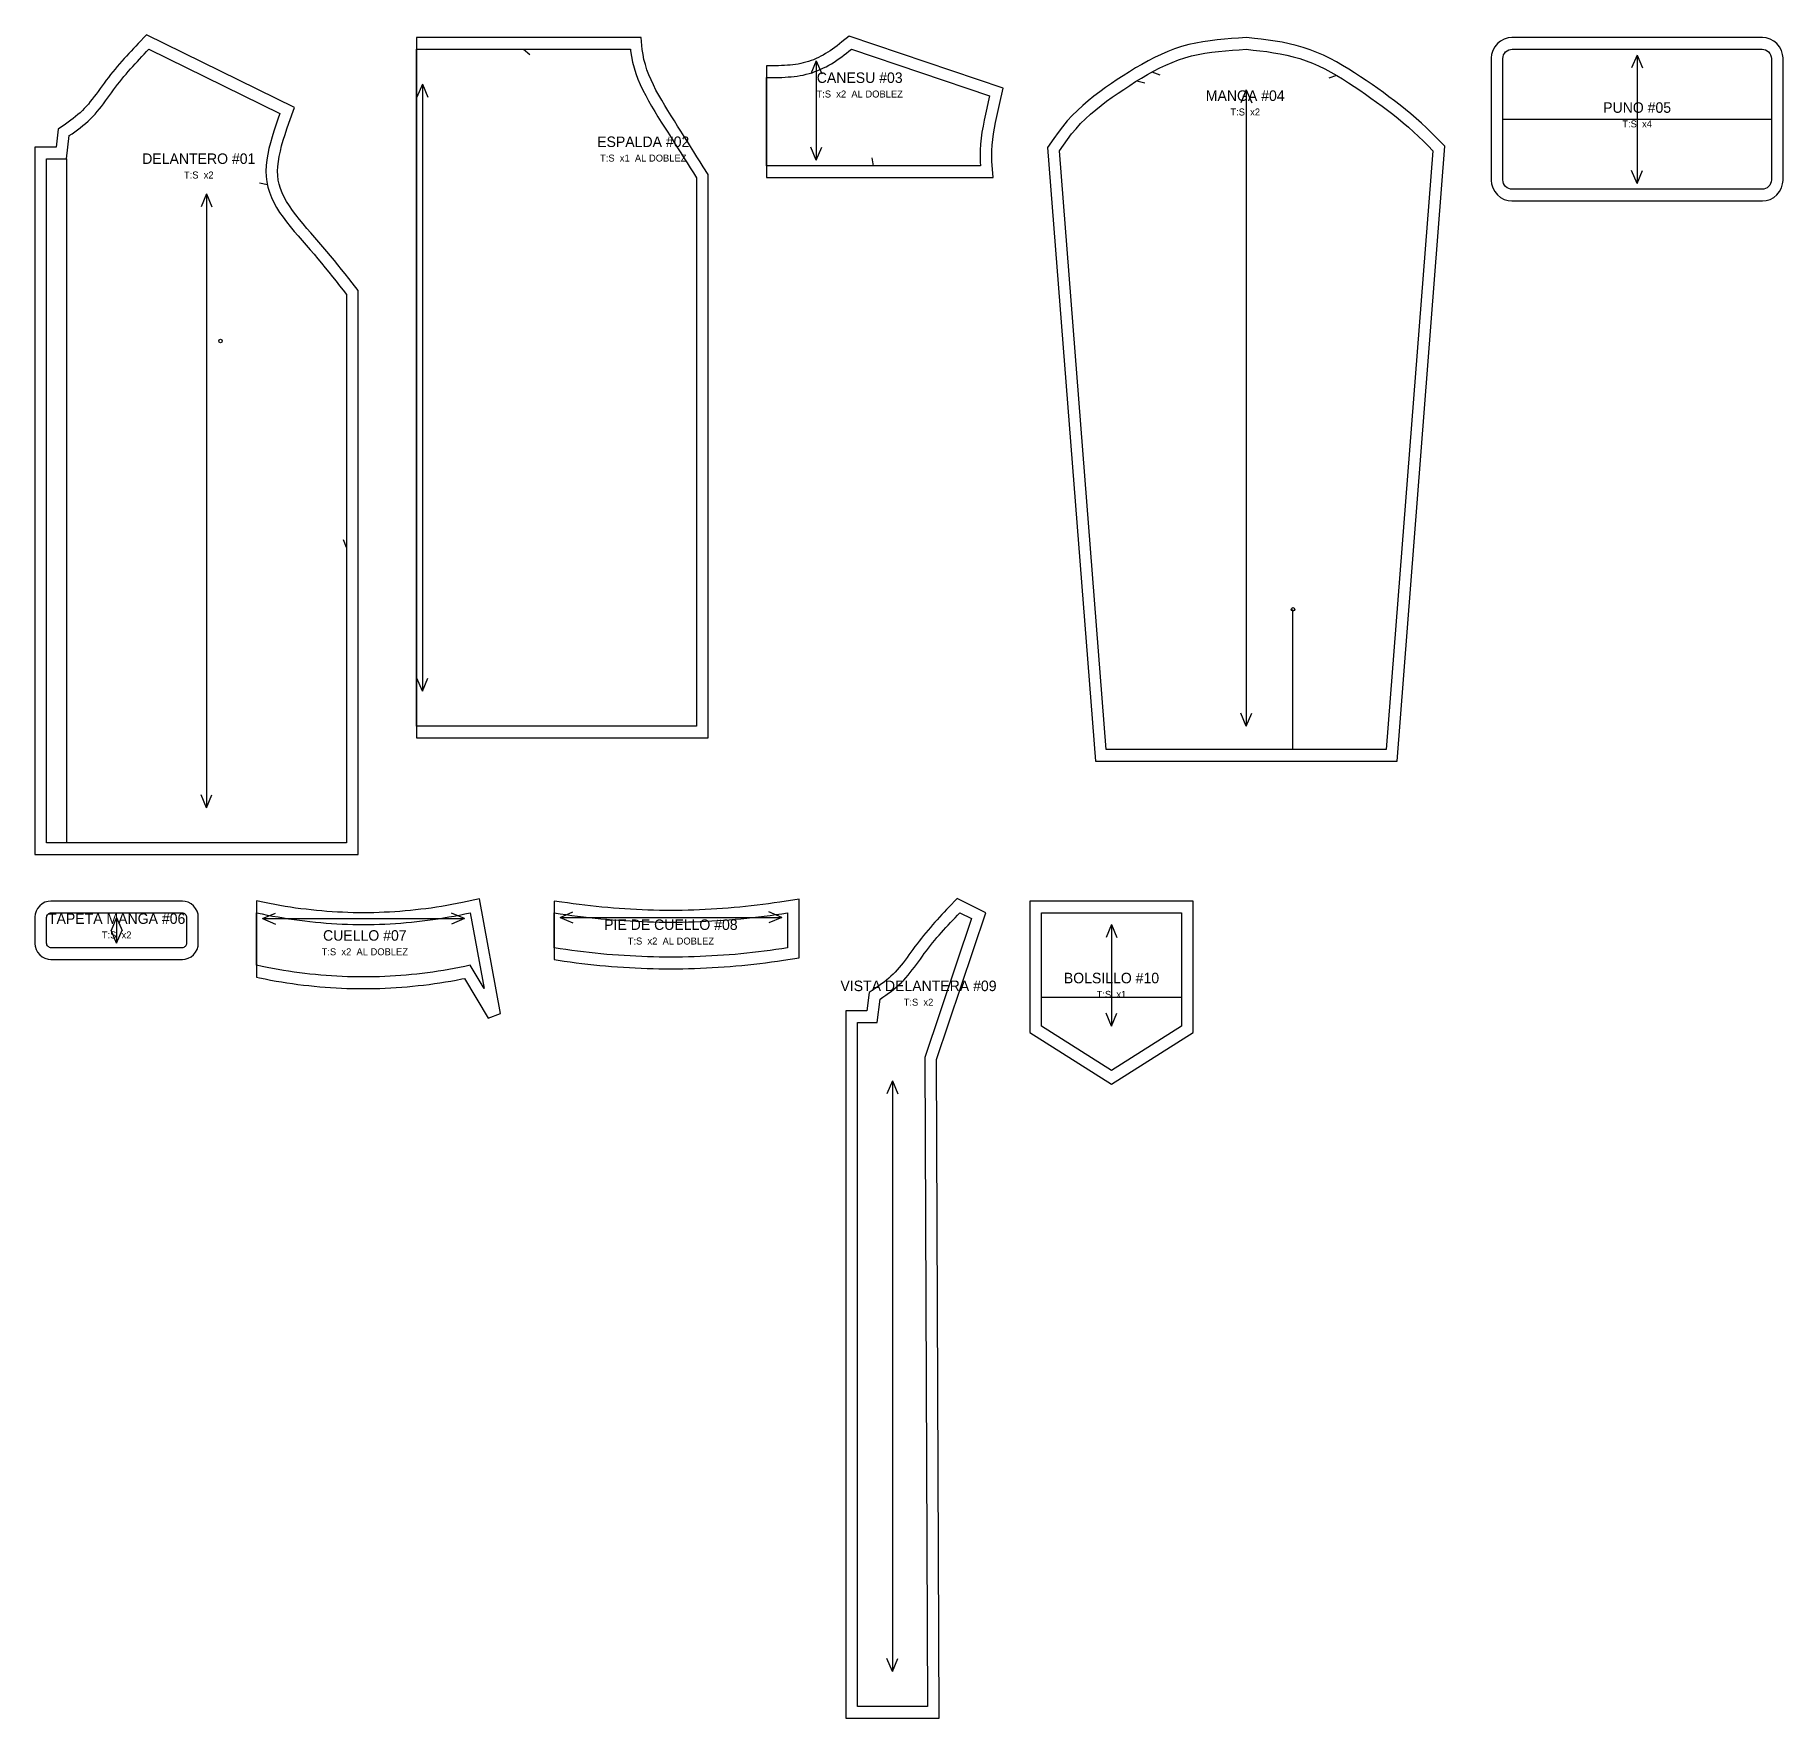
# Model space of a CAD drawing. Header units: centimetres. Extents: x -1 to 149, y -143 to 1.
import ezdxf
from ezdxf.enums import TextEntityAlignment as Align

# ---------------------------------------------------------------- set-up
doc = ezdxf.new("R2010")
doc.units = ezdxf.units.CM
for name, color, linetype in [('1', 1, 'Continuous'), ('11', 8, 'Continuous'), ('13', 7, 'Continuous'), ('15', 6, 'Continuous'), ('4', 4, 'Continuous'), ('6', 2, 'Continuous'), ('7', 3, 'Continuous'), ('8', 5, 'Continuous')]:
    doc.layers.add(name, color=color, linetype=linetype)

# ---------------------------------------------------------------- blocks, each defined once
blk = doc.blocks.new('P01_DELANTERO')
at = {"layer": '1'}
blk.add_lwpolyline([(-2.7, -69), (25, -69), (25, -20.69), (24.49, -20.03), (24.19, -19.65), (23.89, -19.26), (23.58, -18.88), (23.27, -18.49), (22.96, -18.1), (22.64, -17.71), (22.31, -17.32), (21.98, -16.92), (21.64, -16.53), (21.29, -16.13), (20.95, -15.74), (20.61, -15.35), (20.28, -14.96), (19.96, -14.58), (19.66, -14.19), (19.37, -13.81), (19.11, -13.43), (18.87, -13.05), (18.66, -12.67), (18.48, -12.3), (18.34, -11.93), (18.23, -11.57), (18.15, -11.21), (18.11, -10.83), (18.1, -10.44), (18.11, -10.04), (18.16, -9.61), (18.23, -9.18), (18.33, -8.73), (18.44, -8.27), (18.58, -7.8), (18.73, -7.32), (18.89, -6.83), (19.06, -6.33), (19.53, -4.99), (6.85, 1.22), (6.14, 0.48), (5.94, 0.27), (5.74, 0.06), (5.54, -0.16), (5.34, -0.37), (5.14, -0.59), (4.94, -0.81), (4.74, -1.03), (4.55, -1.25), (4.35, -1.48), (4.16, -1.71), (3.97, -1.94), (3.78, -2.18), (3.59, -2.42), (3.41, -2.66), (3.23, -2.9), (3.05, -3.14), (2.88, -3.38), (2.71, -3.61), (2.55, -3.84), (2.38, -4.06), (2.21, -4.28), (2.04, -4.49), (1.88, -4.7), (1.7, -4.9), (1.53, -5.08), (1.36, -5.26), (1.17, -5.44), (0.98, -5.6), (0.78, -5.77), (0.58, -5.93), (0.36, -6.09), (0.14, -6.26), (-0.09, -6.42), (-0.7, -6.84), (-0.89, -8.4), (-2.7, -8.4), (-2.7, -69)], close=True, dxfattribs=at)
at = {"layer": '11'}
blk.add_line((0, -9.4), (0, -68), dxfattribs=at)
at = {"layer": '4'}
for p, q in [((17.22, -11.62), (16.53, -11.48)), ((24, -42.7), (23.74, -42.05))]:
    blk.add_line(p, q, dxfattribs=at)
at = {"layer": '6'}
blk.add_circle((13.2, -25), 0.15, dxfattribs=at)
at = {"layer": '7'}
for p, q in [((12, -12.4), (11.53, -13.51)), ((12, -12.4), (12, -65)), ((12, -12.4), (12.47, -13.51)), ((12, -65), (11.53, -63.89)), ((12, -65), (12.47, -63.89))]:
    blk.add_line(p, q, dxfattribs=at)
at = {"layer": '8'}
blk.add_lwpolyline([(-1.7, -9.4), (0, -9.4), (0.24, -7.4), (0.48, -7.24), (0.72, -7.07), (0.95, -6.9), (1.18, -6.73), (1.41, -6.55), (1.63, -6.36), (1.85, -6.17), (2.06, -5.98), (2.26, -5.77), (2.45, -5.56), (2.64, -5.34), (2.82, -5.12), (3, -4.9), (3.18, -4.67), (3.35, -4.43), (3.52, -4.2), (3.69, -3.96), (3.86, -3.73), (4.03, -3.49), (4.21, -3.26), (4.38, -3.03), (4.56, -2.8), (4.74, -2.57), (4.93, -2.35), (5.11, -2.13), (5.3, -1.91), (5.49, -1.69), (5.68, -1.48), (5.88, -1.26), (6.08, -1.05), (6.27, -0.84), (6.47, -0.63), (6.67, -0.42), (6.87, -0.21), (7.07, 0), (18.29, -5.5), (18.11, -6), (17.94, -6.51), (17.77, -7.01), (17.62, -7.51), (17.48, -8.01), (17.35, -8.5), (17.25, -8.99), (17.17, -9.48), (17.12, -9.96), (17.1, -10.44), (17.11, -10.9), (17.16, -11.36), (17.26, -11.82), (17.39, -12.26), (17.57, -12.7), (17.77, -13.13), (18.01, -13.56), (18.27, -13.98), (18.56, -14.39), (18.86, -14.8), (19.18, -15.2), (19.51, -15.61), (19.85, -16), (20.2, -16.4), (20.54, -16.79), (20.88, -17.18), (21.22, -17.57), (21.54, -17.96), (21.86, -18.34), (22.18, -18.73), (22.49, -19.11), (22.8, -19.5), (23.1, -19.88), (23.4, -20.27), (23.7, -20.65), (24, -21.03), (24, -68), (-1.7, -68)], close=True, dxfattribs=at)
at = {"layer": '13'}
blk.add_text('DELANTERO #01', height=0.9, dxfattribs=at).set_placement((11.34, -9.38), align=Align.MIDDLE_CENTER)
at = {"layer": '15'}
blk.add_text('T:S  x2', height=0.6, dxfattribs=at).set_placement((11.34, -10.78), align=Align.MIDDLE_CENTER)
blk = doc.blocks.new('P02_ESPALDA')
at = {"layer": '1'}
blk.add_lwpolyline([(25, -20.75), (24.58, -20.07), (24.31, -19.64), (24.03, -19.21), (23.76, -18.78), (23.49, -18.34), (23.21, -17.91), (22.94, -17.47), (22.66, -17.03), (22.38, -16.59), (22.1, -16.15), (21.82, -15.7), (21.54, -15.26), (21.27, -14.82), (21.01, -14.38), (20.76, -13.94), (20.52, -13.5), (20.3, -13.06), (20.1, -12.63), (19.91, -12.19), (19.75, -11.76), (19.61, -11.32), (19.49, -10.89), (19.41, -10.46), (19.34, -10.03), (19.26, -9), (0, -9), (0, -69), (25, -69), (25, -20.75)], close=True, dxfattribs=at)
at = {"layer": '4'}
blk.add_line((9.17, -10), (9.7, -10.46), dxfattribs=at)
at = {"layer": '7'}
for p, q in [((0.5, -13), (0.03, -14.11)), ((0.5, -13), (0.5, -65)), ((0.5, -13), (0.97, -14.11)), ((0.5, -65), (0.03, -63.89)), ((0.5, -65), (0.97, -63.89))]:
    blk.add_line(p, q, dxfattribs=at)
at = {"layer": '8'}
blk.add_lwpolyline([(0, -10), (18.34, -10), (18.35, -10.14), (18.42, -10.63), (18.52, -11.12), (18.65, -11.61), (18.8, -12.08), (18.98, -12.56), (19.18, -13.03), (19.4, -13.5), (19.64, -13.96), (19.88, -14.42), (20.14, -14.88), (20.41, -15.34), (20.69, -15.79), (20.97, -16.24), (21.25, -16.68), (21.54, -17.12), (21.82, -17.57), (22.09, -18), (22.37, -18.44), (22.64, -18.87), (22.92, -19.31), (23.19, -19.74), (23.46, -20.17), (23.73, -20.6), (24, -21.03), (24, -68), (0, -68)], close=True, dxfattribs=at)
at = {"layer": '13'}
blk.add_text('ESPALDA #02', height=0.9, dxfattribs=at).set_placement((19.43, -17.93), align=Align.MIDDLE_CENTER)
at = {"layer": '15'}
blk.add_text('T:S  x1  AL DOBLEZ', height=0.6, dxfattribs=at).set_placement((19.43, -19.33), align=Align.MIDDLE_CENTER)
blk = doc.blocks.new('P03_CANESU')
at = {"layer": '1'}
blk.add_lwpolyline([(19.31, -9.59), (19.3, -9.14), (19.31, -8.68), (19.34, -8.22), (19.39, -7.74), (19.45, -7.26), (19.53, -6.77), (19.63, -6.27), (19.73, -5.77), (19.84, -5.26), (19.96, -4.75), (20.29, -3.34), (7.07, 1.12), (6.44, 0.62), (6.24, 0.46), (6.04, 0.3), (5.84, 0.15), (5.65, 0.01), (5.45, -0.13), (5.26, -0.26), (5.06, -0.38), (4.86, -0.5), (4.65, -0.61), (4.45, -0.71), (4.24, -0.81), (4.02, -0.9), (3.81, -0.98), (3.59, -1.05), (3.37, -1.12), (3.15, -1.18), (2.93, -1.23), (2.71, -1.27), (2.48, -1.31), (2.25, -1.34), (2.01, -1.36), (1.78, -1.38), (1.53, -1.4), (1.29, -1.41), (1.03, -1.42), (0.78, -1.42), (0.52, -1.42), (0.26, -1.42), (0, -1.42), (0, -11), (19.42, -11), (19.31, -9.59)], close=True, dxfattribs=at)
at = {"layer": '4'}
blk.add_line((9.17, -10), (9.04, -9.31), dxfattribs=at)
at = {"layer": '7'}
for p, q in [((4.26, -1), (3.79, -2.11)), ((4.26, -1), (4.26, -9.5)), ((4.26, -1), (4.73, -2.11)), ((4.26, -9.5), (3.79, -8.39)), ((4.26, -9.5), (4.73, -8.39))]:
    blk.add_line(p, q, dxfattribs=at)
at = {"layer": '8'}
blk.add_lwpolyline([(0, -2.42), (0.26, -2.42), (0.53, -2.42), (0.79, -2.42), (1.06, -2.42), (1.32, -2.41), (1.58, -2.4), (1.85, -2.38), (2.11, -2.36), (2.37, -2.33), (2.63, -2.3), (2.88, -2.26), (3.14, -2.21), (3.39, -2.15), (3.65, -2.08), (3.9, -2.01), (4.15, -1.92), (4.39, -1.83), (4.64, -1.72), (4.88, -1.61), (5.11, -1.5), (5.35, -1.37), (5.57, -1.24), (5.8, -1.1), (6.02, -0.95), (6.23, -0.8), (6.44, -0.65), (6.65, -0.49), (6.86, -0.33), (7.06, -0.16), (7.27, 0), (19.11, -4), (18.99, -4.52), (18.87, -5.04), (18.75, -5.56), (18.65, -6.08), (18.55, -6.59), (18.46, -7.11), (18.39, -7.62), (18.34, -8.13), (18.31, -8.64), (18.3, -9.14), (18.31, -9.64), (18.34, -10), (0, -10)], close=True, dxfattribs=at)
at = {"layer": '13'}
blk.add_text('CANESU #03', height=0.9, dxfattribs=at).set_placement((7.98, -2.44), align=Align.MIDDLE_CENTER)
at = {"layer": '15'}
blk.add_text('T:S  x2  AL DOBLEZ', height=0.6, dxfattribs=at).set_placement((7.98, -3.84), align=Align.MIDDLE_CENTER)
blk = doc.blocks.new('P04_MANGA')
at = {"layer": '1'}
blk.add_lwpolyline([(-12.93, -61), (12.93, -61), (17.03, -8.32), (16.3, -7.58), (15.88, -7.16), (15.45, -6.75), (15.01, -6.34), (14.56, -5.94), (14.11, -5.54), (13.65, -5.16), (13.18, -4.79), (12.71, -4.43), (12.23, -4.07), (11.75, -3.72), (11.27, -3.37), (10.78, -3.03), (10.29, -2.69), (9.79, -2.36), (9.29, -2.03), (8.78, -1.7), (8.25, -1.39), (7.72, -1.08), (7.18, -0.8), (6.62, -0.52), (6.06, -0.27), (5.48, -0.05), (4.89, 0.15), (4.29, 0.32), (3.69, 0.47), (3.09, 0.59), (2.49, 0.69), (1.89, 0.78), (1.29, 0.86), (0.7, 0.93), (0.02, 1), (-0.66, 0.96), (-1.27, 0.92), (-1.87, 0.87), (-2.48, 0.81), (-3.1, 0.73), (-3.71, 0.64), (-4.32, 0.53), (-4.93, 0.39), (-5.54, 0.22), (-6.14, 0.02), (-6.73, -0.2), (-7.3, -0.45), (-7.87, -0.71), (-8.42, -1), (-8.96, -1.3), (-9.5, -1.61), (-10.02, -1.94), (-10.54, -2.27), (-11.05, -2.6), (-11.56, -2.94), (-12.06, -3.29), (-12.56, -3.65), (-13.05, -4.03), (-13.54, -4.41), (-14.01, -4.82), (-14.47, -5.24), (-14.92, -5.69), (-15.35, -6.15), (-15.75, -6.64), (-16.13, -7.14), (-16.48, -7.64), (-17.03, -8.42), (-12.93, -61)], close=True, dxfattribs=at)
at = {"layer": '11'}
blk.add_line((4, -60), (4, -48), dxfattribs=at)
at = {"layer": '4'}
for p, q in [((-9.37, -2.71), (-8.69, -2.88)), ((-8.08, -1.95), (-7.42, -2.2)), ((7.73, -2.24), (7.07, -2.47))]:
    blk.add_line(p, q, dxfattribs=at)
at = {"layer": '6'}
blk.add_circle((4, -48), 0.15, dxfattribs=at)
at = {"layer": '7'}
for p, q in [((0, -3.48), (-0.47, -4.59)), ((0, -3.48), (0, -58)), ((0, -3.48), (0.47, -4.59)), ((0, -58), (-0.47, -56.89)), ((0, -58), (0.47, -56.89))]:
    blk.add_line(p, q, dxfattribs=at)
at = {"layer": '8'}
blk.add_lwpolyline([(-16, -8.7), (-15.67, -8.21), (-15.32, -7.73), (-14.97, -7.26), (-14.59, -6.81), (-14.2, -6.38), (-13.78, -5.96), (-13.35, -5.57), (-12.9, -5.19), (-12.44, -4.82), (-11.97, -4.46), (-11.48, -4.11), (-10.99, -3.77), (-10.49, -3.44), (-9.99, -3.11), (-9.49, -2.78), (-8.98, -2.47), (-8.47, -2.17), (-7.95, -1.88), (-7.42, -1.61), (-6.89, -1.36), (-6.35, -1.13), (-5.8, -0.92), (-5.25, -0.73), (-4.69, -0.58), (-4.12, -0.45), (-3.54, -0.34), (-2.96, -0.26), (-2.37, -0.19), (-1.78, -0.13), (-1.19, -0.08), (-0.6, -0.04), (0, 0), (0.58, -0.07), (1.17, -0.13), (1.75, -0.21), (2.33, -0.3), (2.9, -0.39), (3.47, -0.51), (4.03, -0.64), (4.59, -0.8), (5.14, -0.99), (5.67, -1.2), (6.2, -1.43), (6.72, -1.69), (7.24, -1.96), (7.75, -2.25), (8.25, -2.55), (8.75, -2.87), (9.24, -3.19), (9.73, -3.52), (10.21, -3.85), (10.69, -4.19), (11.17, -4.53), (11.64, -4.87), (12.1, -5.22), (12.56, -5.58), (13.02, -5.94), (13.46, -6.31), (13.9, -6.69), (14.34, -7.07), (14.76, -7.47), (15.18, -7.88), (15.59, -8.29), (16, -8.7), (12, -60), (-12, -60)], close=True, dxfattribs=at)
at = {"layer": '13'}
blk.add_text('MANGA #04', height=0.9, dxfattribs=at).set_placement((-0.09, -3.98), align=Align.MIDDLE_CENTER)
at = {"layer": '15'}
blk.add_text('T:S  x2', height=0.6, dxfattribs=at).set_placement((-0.09, -5.38), align=Align.MIDDLE_CENTER)
blk = doc.blocks.new('P05_PUNO')
at = {"layer": '1'}
blk.add_lwpolyline([(-1, -11.25), (-0.97, -11.55), (-0.87, -11.89), (-0.7, -12.2), (-0.48, -12.48), (-0.2, -12.7), (0.11, -12.87), (0.45, -12.97), (0.75, -13), (22.25, -13), (22.55, -12.97), (22.89, -12.87), (23.2, -12.7), (23.48, -12.48), (23.7, -12.2), (23.87, -11.89), (23.97, -11.55), (24, -11.25), (24, -0.75), (23.97, -0.45), (23.87, -0.11), (23.7, 0.2), (23.48, 0.48), (23.2, 0.7), (22.89, 0.87), (22.55, 0.97), (22.25, 1), (0.75, 1), (0.45, 0.97), (0.11, 0.87), (-0.2, 0.7), (-0.48, 0.48), (-0.7, 0.2), (-0.87, -0.11), (-0.97, -0.45), (-1, -0.75), (-1, -11.25)], close=True, dxfattribs=at)
at = {"layer": '11'}
blk.add_line((0, -6), (23, -6), dxfattribs=at)
at = {"layer": '7'}
for p, q in [((11.5, -0.5), (11.03, -1.61)), ((11.5, -0.5), (11.5, -11.5)), ((11.5, -0.5), (11.97, -1.61)), ((11.5, -11.5), (11.03, -10.39)), ((11.5, -11.5), (11.97, -10.39))]:
    blk.add_line(p, q, dxfattribs=at)
at = {"layer": '8'}
blk.add_lwpolyline([(0, -0.8), (0.02, -0.64), (0.06, -0.49), (0.13, -0.36), (0.23, -0.23), (0.36, -0.13), (0.49, -0.06), (0.64, -0.02), (0.8, 0), (22.2, 0), (22.36, -0.02), (22.51, -0.06), (22.64, -0.13), (22.77, -0.23), (22.87, -0.36), (22.94, -0.49), (22.98, -0.64), (23, -0.8), (23, -11.2), (22.98, -11.36), (22.94, -11.51), (22.87, -11.64), (22.77, -11.77), (22.64, -11.87), (22.51, -11.94), (22.36, -11.98), (22.2, -12), (0.8, -12), (0.64, -11.98), (0.49, -11.94), (0.36, -11.87), (0.23, -11.77), (0.13, -11.64), (0.06, -11.51), (0.02, -11.36), (0, -11.2)], close=True, dxfattribs=at)
at = {"layer": '13'}
blk.add_text('PUNO #05', height=0.9, dxfattribs=at).set_placement((11.5, -5), align=Align.MIDDLE_CENTER)
at = {"layer": '15'}
blk.add_text('T:S  x4', height=0.6, dxfattribs=at).set_placement((11.5, -6.4), align=Align.MIDDLE_CENTER)
blk = doc.blocks.new('P06_TAPETA_MANGA')
at = {"layer": '1'}
blk.add_lwpolyline([(-1, -2.65), (-0.98, -2.87), (-0.9, -3.14), (-0.77, -3.38), (-0.59, -3.59), (-0.38, -3.77), (-0.14, -3.9), (0.13, -3.98), (0.35, -4), (11.65, -4), (11.87, -3.98), (12.14, -3.9), (12.38, -3.77), (12.59, -3.59), (12.77, -3.38), (12.9, -3.14), (12.98, -2.87), (13, -2.65), (13, -0.35), (12.98, -0.13), (12.9, 0.14), (12.77, 0.38), (12.59, 0.59), (12.38, 0.77), (12.14, 0.9), (11.87, 0.98), (11.65, 1), (0.35, 1), (0.13, 0.98), (-0.14, 0.9), (-0.38, 0.77), (-0.59, 0.59), (-0.77, 0.38), (-0.9, 0.14), (-0.98, -0.13), (-1, -0.35), (-1, -2.65)], close=True, dxfattribs=at)
at = {"layer": '7'}
for p, q in [((6, -0.4), (5.53, -1.51)), ((6, -2.6), (5.53, -1.49)), ((6, -0.4), (6, -2.6)), ((6, -0.4), (6.47, -1.51)), ((6, -2.6), (6.47, -1.49))]:
    blk.add_line(p, q, dxfattribs=at)
at = {"layer": '8'}
blk.add_lwpolyline([(0, -0.4), (0.01, -0.32), (0.03, -0.25), (0.07, -0.18), (0.12, -0.12), (0.18, -0.07), (0.25, -0.03), (0.32, -0.01), (0.4, 0), (11.6, 0), (11.68, -0.01), (11.75, -0.03), (11.82, -0.07), (11.88, -0.12), (11.93, -0.18), (11.97, -0.25), (11.99, -0.32), (12, -0.4), (12, -2.6), (11.99, -2.68), (11.97, -2.75), (11.93, -2.82), (11.88, -2.88), (11.82, -2.93), (11.75, -2.97), (11.68, -2.99), (11.6, -3), (0.4, -3), (0.32, -2.99), (0.25, -2.97), (0.18, -2.93), (0.12, -2.88), (0.07, -2.82), (0.03, -2.75), (0.01, -2.68), (0, -2.6)], close=True, dxfattribs=at)
at = {"layer": '13'}
blk.add_text('TAPETA MANGA #06', height=0.9, dxfattribs=at).set_placement((6, -0.5), align=Align.MIDDLE_CENTER)
at = {"layer": '15'}
blk.add_text('T:S  x2', height=0.6, dxfattribs=at).set_placement((6, -1.9), align=Align.MIDDLE_CENTER)
blk = doc.blocks.new('P07_CUELLO')
at = {"layer": '1'}
blk.add_lwpolyline([(0.72, -5.67), (1.19, -5.76), (1.66, -5.85), (2.13, -5.92), (2.59, -6), (3.06, -6.07), (3.53, -6.13), (4, -6.19), (4.47, -6.24), (4.93, -6.29), (5.4, -6.34), (5.87, -6.37), (6.34, -6.41), (6.81, -6.44), (7.27, -6.46), (7.74, -6.48), (8.21, -6.49), (8.68, -6.5), (9.15, -6.5), (9.62, -6.5), (10.08, -6.49), (10.55, -6.48), (11.02, -6.46), (11.49, -6.44), (11.96, -6.41), (12.43, -6.37), (12.89, -6.34), (13.36, -6.29), (13.83, -6.24), (14.3, -6.19), (14.77, -6.13), (15.24, -6.07), (15.7, -6), (16.17, -5.92), (16.64, -5.85), (17.11, -5.76), (17.57, -5.67), (17.8, -5.62), (19.85, -9.04), (20.91, -8.64), (19.09, 1.19), (17.64, 0.88), (17.19, 0.79), (16.74, 0.71), (16.29, 0.63), (15.85, 0.55), (15.4, 0.48), (14.95, 0.41), (14.51, 0.35), (14.06, 0.3), (13.61, 0.24), (13.17, 0.2), (12.72, 0.16), (12.27, 0.12), (11.83, 0.09), (11.38, 0.06), (10.93, 0.04), (10.49, 0.02), (10.04, 0.01), (9.59, 0), (9.15, 0), (8.7, 0), (8.26, 0.01), (7.81, 0.02), (7.36, 0.04), (6.92, 0.06), (6.47, 0.09), (6.02, 0.12), (5.58, 0.16), (5.13, 0.2), (4.68, 0.24), (4.24, 0.3), (3.79, 0.35), (3.34, 0.41), (2.9, 0.48), (2.45, 0.55), (2, 0.63), (1.55, 0.71), (1.11, 0.79), (0.66, 0.88), (0, 1.02), (0, -5.52), (0.25, -5.58), (0.72, -5.67)], close=True, dxfattribs=at)
at = {"layer": '7'}
for p, q in [((0.5, -0.5), (1.61, -0.03)), ((0.5, -0.5), (17.8, -0.5)), ((0.5, -0.5), (1.61, -0.97)), ((17.8, -0.5), (16.69, -0.03)), ((17.8, -0.5), (16.69, -0.97))]:
    blk.add_line(p, q, dxfattribs=at)
at = {"layer": '8'}
blk.add_lwpolyline([(0, 0), (0.46, -0.1), (0.91, -0.19), (1.37, -0.28), (1.83, -0.36), (2.29, -0.44), (2.74, -0.51), (3.2, -0.58), (3.66, -0.64), (4.12, -0.7), (4.57, -0.75), (5.03, -0.8), (5.49, -0.84), (5.95, -0.88), (6.4, -0.91), (6.86, -0.94), (7.32, -0.96), (7.78, -0.98), (8.23, -0.99), (8.69, -1), (9.15, -1), (9.61, -1), (10.06, -0.99), (10.52, -0.98), (10.98, -0.96), (11.44, -0.94), (11.89, -0.91), (12.35, -0.88), (12.81, -0.84), (13.26, -0.8), (13.72, -0.75), (14.18, -0.7), (14.64, -0.64), (15.09, -0.58), (15.55, -0.51), (16.01, -0.44), (16.47, -0.36), (16.92, -0.28), (17.38, -0.19), (17.84, -0.1), (18.3, 0), (19.5, -6.5), (18.3, -4.5), (17.84, -4.6), (17.38, -4.69), (16.92, -4.78), (16.47, -4.86), (16.01, -4.94), (15.55, -5.01), (15.09, -5.08), (14.64, -5.14), (14.18, -5.2), (13.72, -5.25), (13.26, -5.3), (12.81, -5.34), (12.35, -5.38), (11.89, -5.41), (11.44, -5.44), (10.98, -5.46), (10.52, -5.48), (10.06, -5.49), (9.61, -5.5), (9.15, -5.5), (8.69, -5.5), (8.23, -5.49), (7.78, -5.48), (7.32, -5.46), (6.86, -5.44), (6.4, -5.41), (5.95, -5.38), (5.49, -5.34), (5.03, -5.3), (4.57, -5.25), (4.12, -5.2), (3.66, -5.14), (3.2, -5.08), (2.74, -5.01), (2.29, -4.94), (1.83, -4.86), (1.37, -4.78), (0.91, -4.69), (0.46, -4.6), (0, -4.5)], close=True, dxfattribs=at)
at = {"layer": '13'}
blk.add_text('CUELLO #07', height=0.9, dxfattribs=at).set_placement((9.27, -1.94), align=Align.MIDDLE_CENTER)
at = {"layer": '15'}
blk.add_text('T:S  x2  AL DOBLEZ', height=0.6, dxfattribs=at).set_placement((9.27, -3.34), align=Align.MIDDLE_CENTER)
blk = doc.blocks.new('P08_PIE_DE_CUELLO')
at = {"layer": '1'}
blk.add_lwpolyline([(0.86, -4.14), (1.36, -4.21), (1.87, -4.28), (2.38, -4.34), (2.89, -4.4), (3.4, -4.46), (3.9, -4.51), (4.41, -4.55), (4.92, -4.6), (5.43, -4.64), (5.94, -4.67), (6.44, -4.7), (6.95, -4.73), (7.46, -4.75), (7.97, -4.77), (8.47, -4.78), (8.98, -4.79), (9.49, -4.8), (10, -4.8), (10.51, -4.8), (11.01, -4.79), (11.52, -4.78), (12.03, -4.77), (12.54, -4.75), (13.05, -4.73), (13.55, -4.7), (14.06, -4.67), (14.57, -4.64), (15.08, -4.6), (15.58, -4.55), (16.09, -4.51), (16.6, -4.46), (17.11, -4.4), (17.62, -4.34), (18.12, -4.28), (18.63, -4.21), (19.14, -4.14), (19.65, -4.07), (21, -3.86), (21, 1.17), (19.35, 0.91), (18.85, 0.84), (18.36, 0.77), (17.87, 0.7), (17.38, 0.64), (16.89, 0.59), (16.39, 0.53), (15.9, 0.48), (15.41, 0.44), (14.92, 0.4), (14.43, 0.36), (13.93, 0.33), (13.44, 0.3), (12.95, 0.27), (12.46, 0.25), (11.97, 0.23), (11.47, 0.22), (10.98, 0.21), (10.49, 0.2), (10, 0.2), (9.51, 0.2), (9.01, 0.21), (8.52, 0.22), (8.03, 0.23), (7.54, 0.25), (7.05, 0.27), (6.55, 0.3), (6.06, 0.33), (5.57, 0.36), (5.08, 0.4), (4.59, 0.44), (4.09, 0.48), (3.6, 0.53), (3.11, 0.59), (2.62, 0.64), (2.13, 0.7), (1.63, 0.77), (1.14, 0.84), (0.65, 0.91), (0, 1.01), (0, -4.01), (0.35, -4.07), (0.86, -4.14)], close=True, dxfattribs=at)
at = {"layer": '7'}
for p, q in [((0.5, -0.4), (1.61, 0.07)), ((19.5, -0.4), (18.39, 0.07)), ((0.5, -0.4), (19.5, -0.4)), ((0.5, -0.4), (1.61, -0.87)), ((19.5, -0.4), (18.39, -0.87))]:
    blk.add_line(p, q, dxfattribs=at)
at = {"layer": '8'}
blk.add_lwpolyline([(0, 0), (0.5, -0.08), (1, -0.15), (1.5, -0.22), (2, -0.29), (2.5, -0.35), (3, -0.41), (3.5, -0.46), (4, -0.51), (4.5, -0.56), (5, -0.6), (5.5, -0.64), (6, -0.67), (6.5, -0.7), (7, -0.73), (7.5, -0.75), (8, -0.77), (8.5, -0.78), (9, -0.79), (9.5, -0.8), (10, -0.8), (10.5, -0.8), (11, -0.79), (11.5, -0.78), (12, -0.77), (12.5, -0.75), (13, -0.73), (13.5, -0.7), (14, -0.67), (14.5, -0.64), (15, -0.6), (15.5, -0.56), (16, -0.51), (16.5, -0.46), (17, -0.41), (17.5, -0.35), (18, -0.29), (18.5, -0.22), (19, -0.15), (19.5, -0.08), (20, 0), (20, -3), (19.5, -3.08), (19, -3.15), (18.5, -3.22), (18, -3.29), (17.5, -3.35), (17, -3.41), (16.5, -3.46), (16, -3.51), (15.5, -3.56), (15, -3.6), (14.5, -3.64), (14, -3.67), (13.5, -3.7), (13, -3.73), (12.5, -3.75), (12, -3.77), (11.5, -3.78), (11, -3.79), (10.5, -3.8), (10, -3.8), (9.5, -3.8), (9, -3.79), (8.5, -3.78), (8, -3.77), (7.5, -3.75), (7, -3.73), (6.5, -3.7), (6, -3.67), (5.5, -3.64), (5, -3.6), (4.5, -3.56), (4, -3.51), (3.5, -3.46), (3, -3.41), (2.5, -3.35), (2, -3.29), (1.5, -3.22), (1, -3.15), (0.5, -3.08), (0, -3)], close=True, dxfattribs=at)
at = {"layer": '13'}
blk.add_text('PIE DE CUELLO #08', height=0.9, dxfattribs=at).set_placement((10, -1.02), align=Align.MIDDLE_CENTER)
at = {"layer": '15'}
blk.add_text('T:S  x2  AL DOBLEZ', height=0.6, dxfattribs=at).set_placement((10, -2.42), align=Align.MIDDLE_CENTER)
blk = doc.blocks.new('P09_VISTA_DELANTERA')
at = {"layer": '1'}
blk.add_lwpolyline([(-2.7, -69), (5.3, -69), (5.07, -12.56), (9.29, 0.01), (6.85, 1.23), (6.14, 0.48), (5.94, 0.27), (5.74, 0.06), (5.54, -0.16), (5.34, -0.37), (5.14, -0.59), (4.94, -0.81), (4.74, -1.03), (4.55, -1.25), (4.35, -1.48), (4.16, -1.71), (3.97, -1.94), (3.78, -2.18), (3.59, -2.42), (3.41, -2.66), (3.23, -2.9), (3.05, -3.14), (2.88, -3.38), (2.71, -3.61), (2.55, -3.84), (2.38, -4.06), (2.21, -4.28), (2.04, -4.49), (1.88, -4.7), (1.7, -4.9), (1.53, -5.08), (1.36, -5.26), (1.17, -5.44), (0.98, -5.6), (0.78, -5.77), (0.58, -5.93), (0.36, -6.09), (0.14, -6.26), (-0.09, -6.42), (-0.7, -6.84), (-0.89, -8.4), (-2.7, -8.4), (-2.7, -69)], close=True, dxfattribs=at)
at = {"layer": '7'}
for p, q in [((1.3, -14.4), (0.83, -15.51)), ((1.3, -14.4), (1.3, -65)), ((1.3, -14.4), (1.77, -15.51)), ((1.3, -65), (0.83, -63.89)), ((1.3, -65), (1.77, -63.89))]:
    blk.add_line(p, q, dxfattribs=at)
at = {"layer": '8'}
blk.add_lwpolyline([(-1.7, -9.4), (0, -9.4), (0.24, -7.4), (0.48, -7.24), (0.72, -7.07), (0.95, -6.9), (1.18, -6.73), (1.41, -6.55), (1.63, -6.36), (1.85, -6.17), (2.06, -5.98), (2.26, -5.77), (2.45, -5.56), (2.64, -5.34), (2.82, -5.12), (3, -4.9), (3.18, -4.67), (3.35, -4.43), (3.52, -4.2), (3.69, -3.96), (3.86, -3.73), (4.03, -3.49), (4.21, -3.26), (4.38, -3.03), (4.56, -2.8), (4.74, -2.57), (4.93, -2.35), (5.11, -2.13), (5.3, -1.91), (5.49, -1.69), (5.68, -1.48), (5.88, -1.26), (6.08, -1.05), (6.27, -0.84), (6.47, -0.63), (6.67, -0.42), (6.87, -0.21), (7.07, 0), (8.07, -0.5), (4.07, -12.4), (4.3, -68), (-1.7, -68)], close=True, dxfattribs=at)
at = {"layer": '13'}
blk.add_text('VISTA DELANTERA #09', height=0.9, dxfattribs=at).set_placement((3.53, -6.26), align=Align.MIDDLE_CENTER)
at = {"layer": '15'}
blk.add_text('T:S  x2', height=0.6, dxfattribs=at).set_placement((3.53, -7.66), align=Align.MIDDLE_CENTER)
blk = doc.blocks.new('P10_BOLSILLO')
at = {"layer": '1'}
blk.add_lwpolyline([(-1, -10.27), (6, -14.68), (13, -10.27), (13, 1), (-1, 1), (-1, -10.27)], close=True, dxfattribs=at)
at = {"layer": '11'}
blk.add_line((0, -7.22), (12, -7.22), dxfattribs=at)
at = {"layer": '7'}
for p, q in [((6, -1), (5.53, -2.11)), ((6, -1), (6, -9.72)), ((6, -1), (6.47, -2.11)), ((6, -9.72), (5.53, -8.61)), ((6, -9.72), (6.47, -8.61))]:
    blk.add_line(p, q, dxfattribs=at)
at = {"layer": '8'}
blk.add_lwpolyline([(0, 0), (12, 0), (12, -9.72), (6, -13.5), (0, -9.72)], close=True, dxfattribs=at)
at = {"layer": '13'}
blk.add_text('BOLSILLO #10', height=0.9, dxfattribs=at).set_placement((6, -5.59), align=Align.MIDDLE_CENTER)
at = {"layer": '15'}
blk.add_text('T:S  x1', height=0.6, dxfattribs=at).set_placement((6, -6.99), align=Align.MIDDLE_CENTER)

msp = doc.modelspace()

# ---------------------------------------------------------------- block references
for name, p in [('P01_DELANTERO', (1.7, 0)), ('P02_ESPALDA', (31.7, 10)), ('P03_CANESU', (61.7, 0)), ('P04_MANGA', (102.81, 0)), ('P05_PUNO', (124.81, 0)), ('P06_TAPETA_MANGA', (0, -74)), ('P07_CUELLO', (18, -74)), ('P08_PIE_DE_CUELLO', (43.5, -74)), ('P09_VISTA_DELANTERA', (71.19, -74)), ('P10_BOLSILLO', (85.26, -74))]:
    msp.add_blockref(name, p)

doc.saveas('drawing.dxf')
